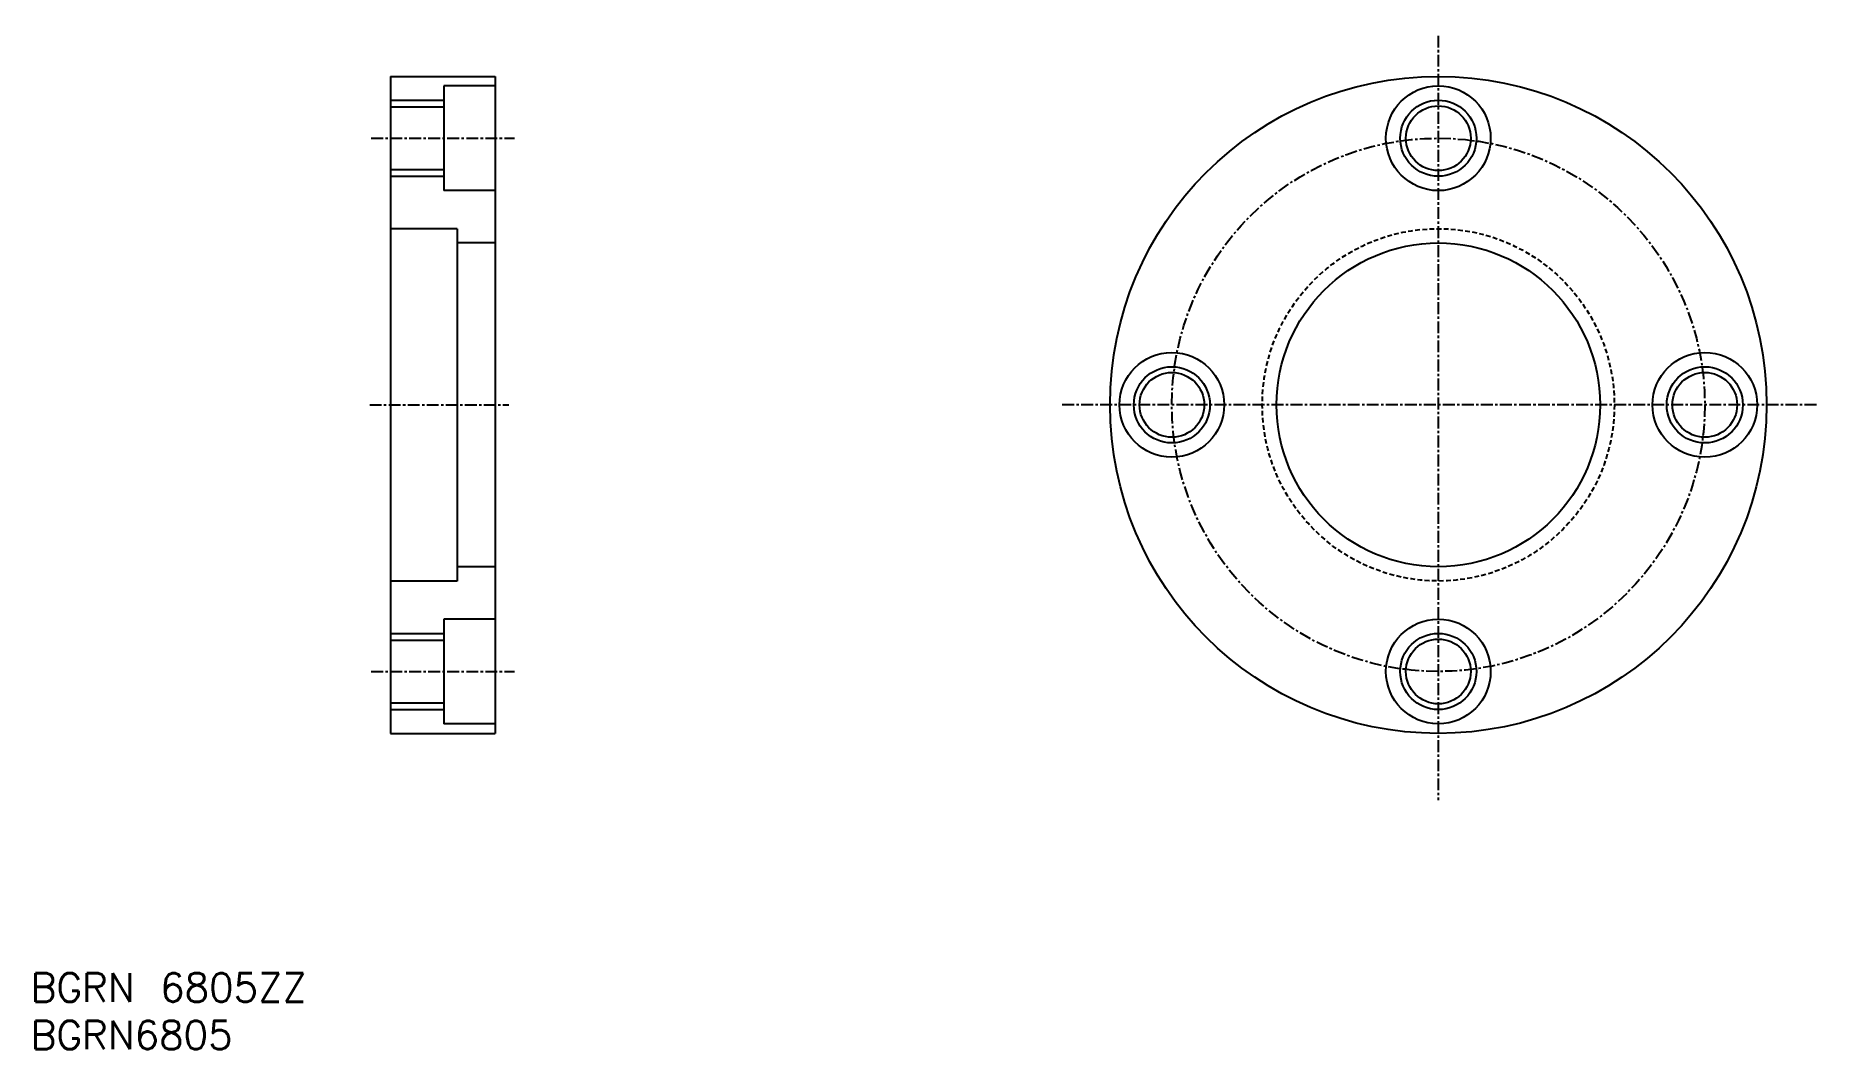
# Model space of a CAD drawing. Extents: x 45 to 232, y 37 to 144.
import ezdxf
from ezdxf.enums import TextEntityAlignment as Align

# ---------------------------------------------------------------- set-up
doc = ezdxf.new("R2010")
doc.units = 0
doc.linetypes.add('CENTER', pattern=[2, 1.25, -0.25, 0.25, -0.25])
doc.linetypes.add('DASHED', pattern=[0.75, 0.5, -0.25])
doc.layers.get('0').update_dxf_attribs({"linetype": 'CONTINUOUS'})
doc.layers.add('CENTER', color=1, linetype='CENTER')
doc.styles.get("Standard").update_dxf_attribs({"font": 'txt.shx', "bigfont": 'extfont.shx'})

msp = doc.modelspace()

# ---------------------------------------------------------------- linework, layer by layer
at = {"color": 7, "linetype": 'CONTINUOUS'}
for p, q in [((82.59, 139.48), (82.59, 70.48)), ((82.59, 139.48), (93.59, 139.48)), ((93.59, 139.48), (93.59, 70.48)), ((88.19, 138.48), (88.19, 127.48)), ((93.59, 138.48), (88.19, 138.48)), ((82.59, 136.28), (88.19, 136.28)), ((82.59, 129.68), (88.19, 129.68)), ((93.59, 127.48), (88.19, 127.48)), ((89.59, 123.48), (82.59, 123.48)), ((89.59, 123.48), (89.59, 86.48)), ((93.59, 121.98), (89.59, 121.98)), ((93.59, 87.98), (89.59, 87.98)), ((89.59, 86.48), (82.59, 86.48)), ((88.19, 82.48), (88.19, 71.48)), ((93.59, 82.48), (88.19, 82.48)), ((82.59, 80.28), (88.19, 80.28)), ((82.59, 73.68), (88.19, 73.68)), ((93.59, 71.48), (88.19, 71.48)), ((82.59, 70.48), (93.59, 70.48))]:
    msp.add_line(p, q, dxfattribs=at)
at = {"color": 3, "linetype": 'CONTINUOUS'}
for p, q in [((82.59, 136.98), (88.19, 136.98)), ((82.59, 128.98), (88.19, 128.98)), ((82.59, 80.98), (88.19, 80.98)), ((82.59, 72.98), (88.19, 72.98))]:
    msp.add_line(p, q, dxfattribs=at)
at = {"color": 7, "linetype": 'CONTINUOUS'}
for centre, radius in [((192.7, 104.98), 34.5), ((192.7, 132.98), 5.5), ((192.7, 132.98), 3.4), ((192.7, 104.98), 17), ((164.7, 104.98), 5.5), ((220.7, 104.98), 5.5), ((164.7, 104.98), 3.4), ((220.7, 104.98), 3.4), ((192.7, 76.98), 5.5), ((192.7, 76.98), 3.4)]:
    msp.add_circle(centre, radius, dxfattribs=at)
at = {"color": 3, "linetype": 'CONTINUOUS'}
for centre in [(192.7, 132.98), (164.7, 104.98), (220.7, 104.98), (192.7, 76.98)]:
    msp.add_circle(centre, 4, dxfattribs=at)
at = {"color": 3, "linetype": 'DASHED'}
msp.add_circle((192.7, 104.98), 18.5, dxfattribs=at)
at = {"layer": 'CENTER', "color": 1, "linetype": 'CENTER'}
for p, q in [((192.7, 143.75), (192.7, 63.46)), ((80.56, 132.98), (95.62, 132.98)), ((80.4, 104.98), (95.04, 104.98)), ((232.43, 104.98), (153.01, 104.98)), ((80.56, 76.98), (95.62, 76.98))]:
    msp.add_line(p, q, dxfattribs=at)
msp.add_circle((192.7, 104.98), 28, dxfattribs=at)

# ---------------------------------------------------------------- texts
at = {"color": 7, "linetype": 'CONTINUOUS'}
for s, p in [('BGRN 6805ZZ', (44.78, 43.8)), ('BGRN6805', (44.78, 38.8))]:
    msp.add_text(s, height=3, dxfattribs=at).set_placement(p, align=Align.MIDDLE_LEFT)

doc.saveas('drawing.dxf')
